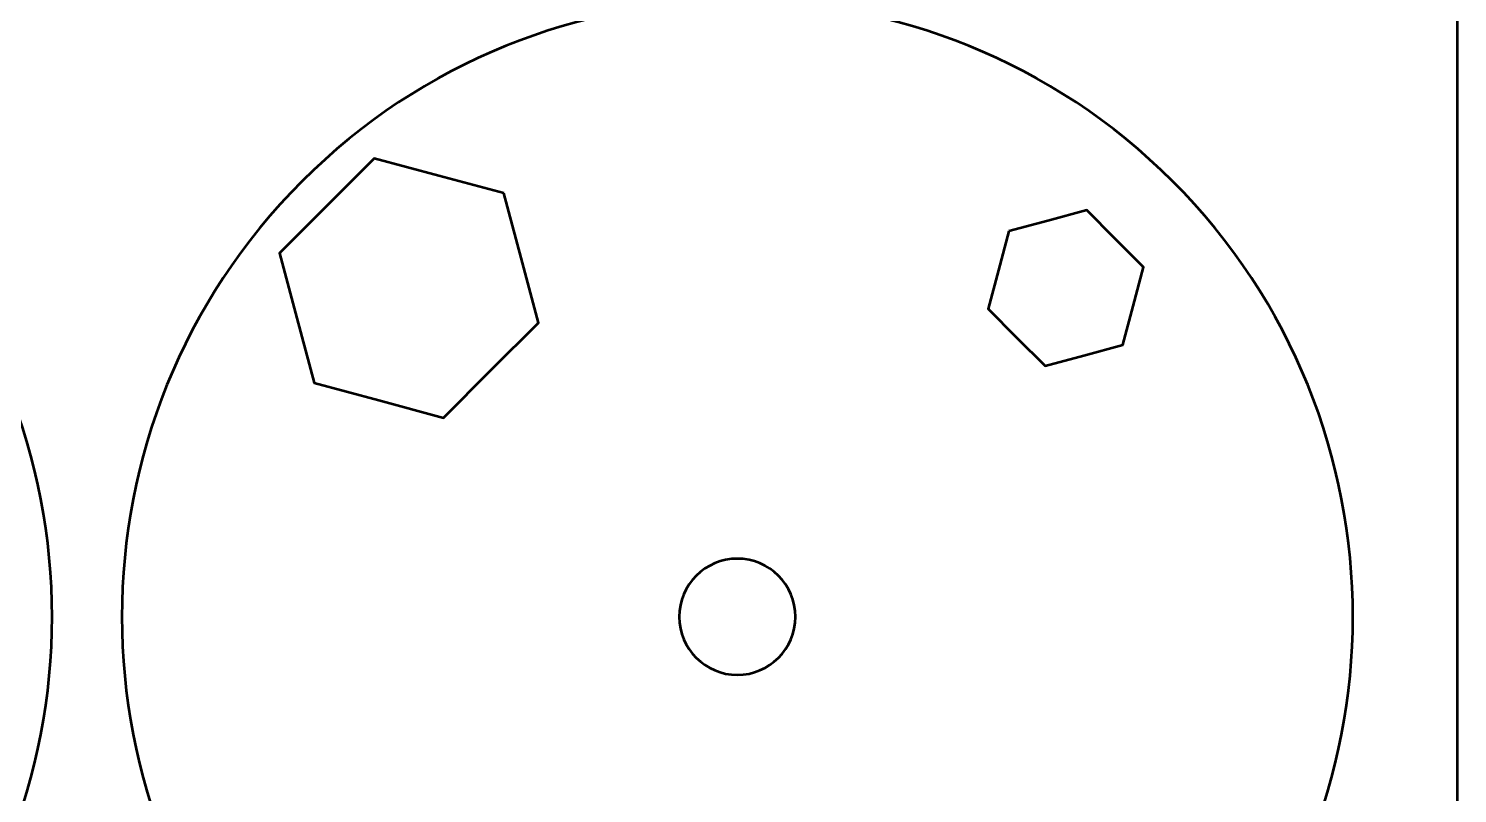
# Model space of a CAD drawing. Header units: centimetres. Extents: x -21 to 0, y -29.7 to 0.
# Drawn here: x -6.15 to 0, y -26.41 to -23.12 of the extents above; entities that cross this region are included whole.
import ezdxf

# ---------------------------------------------------------------- set-up
doc = ezdxf.new("R2010")
doc.units = ezdxf.units.CM
doc.header["$MEASUREMENT"] = 0
doc.layers.add('Layer 1', color=7, linetype='Continuous')

msp = doc.modelspace()

# ---------------------------------------------------------------- linework, layer by layer
at = {"layer": 'Layer 1', "color": 1, "lineweight": 53}
msp.add_open_spline([(-21.00003, -29.19995), (-21.00003, -29.19995), (-21.00003, -2.29992), (-21.00003, -2.29992), (-21.00003, -2.29992), (-21.00003, -2.21709), (-20.93286, -2.14992), (-20.85003, -2.14992), (-20.85003, -2.14992), (-20.7672, -2.14992), (-20.70003, -2.08275), (-20.70003, -1.99992), (-20.70003, -1.99992), (-20.70003, -1.91709), (-20.7672, -1.84992), (-20.85003, -1.84992), (-20.85003, -1.84992), (-20.93286, -1.84992), (-21.00003, -1.78275), (-21.00003, -1.69992), (-21.00003, -1.69992), (-21.00003, -1.61709), (-20.93286, -1.54992), (-20.85003, -1.54992), (-20.85003, -1.54992), (-20.7672, -1.54992), (-20.70003, -1.48275), (-20.70003, -1.39992), (-20.70003, -1.39992), (-20.70003, -1.31709), (-20.7672, -1.24992), (-20.85003, -1.24992), (-20.85003, -1.24992), (-20.93286, -1.24992), (-21.00003, -1.18275), (-21.00003, -1.09992), (-21.00003, -1.09992), (-21.00003, -1.09992), (-21.00003, -0.49992), (-21.00003, -0.49992), (-21.00003, -0.49992), (-21.00003, -0.22295), (-20.77694, 0.00004), (-20.49994, 0.00004), (-20.49994, 0.00004), (-20.49994, 0.00004), (-0.50008, 0.00004), (-0.50008, 0.00004), (-0.50008, 0.00004), (-0.22294, 0.00004), (0.00002, -0.22295), (0.00002, -0.49992), (0.00002, -0.49992), (0.00002, -0.49992), (0.00002, -29.19995), (0.00002, -29.19995), (0.00002, -29.19995), (0.00002, -29.47695), (-0.22294, -29.70004), (-0.50008, -29.70004), (-0.50008, -29.70004), (-0.50008, -29.70004), (-20.49994, -29.70004), (-20.49994, -29.70004), (-20.49994, -29.70004), (-20.77694, -29.70004), (-21.00003, -29.47695), (-21.00003, -29.19995)], degree=3, knots=[0, 0, 0, 0, 0.0588235, 0.0588235, 0.0588235, 0.0588235, 0.1176471, 0.1176471, 0.1176471, 0.1176471, 0.1764706, 0.1764706, 0.1764706, 0.1764706, 0.2352941, 0.2352941, 0.2352941, 0.2352941, 0.2941176, 0.2941176, 0.2941176, 0.2941176, 0.3529412, 0.3529412, 0.3529412, 0.3529412, 0.4117647, 0.4117647, 0.4117647, 0.4117647, 0.4705882, 0.4705882, 0.4705882, 0.4705882, 0.5294118, 0.5294118, 0.5294118, 0.5294118, 0.5882353, 0.5882353, 0.5882353, 0.5882353, 0.6470588, 0.6470588, 0.6470588, 0.6470588, 0.7058824, 0.7058824, 0.7058824, 0.7058824, 0.7647059, 0.7647059, 0.7647059, 0.7647059, 0.8235294, 0.8235294, 0.8235294, 0.8235294, 0.8823529, 0.8823529, 0.8823529, 0.8823529, 0.9411765, 0.9411765, 0.9411765, 0.9411765, 1, 1, 1, 1], dxfattribs=at)
at = {"layer": 'Layer 1', "color": 3, "lineweight": 53}
for points in [[(-6.82614, -23.77617), (-5.79144, -24.81087), (-5.79144, -26.48911), (-6.82617, -27.52384), (-6.82617, -27.52384), (-7.86087, -28.55854), (-9.53911, -28.55854), (-10.57381, -27.52384), (-10.57381, -27.52384), (-11.60853, -26.48911), (-11.60853, -24.81087), (-10.57383, -23.77617), (-10.57383, -23.77617), (-9.53911, -22.74144), (-7.86087, -22.74144), (-6.82614, -23.77617)], [(-1.22615, -23.77619), (-0.19145, -24.81089), (-0.19145, -26.48913), (-1.22618, -27.52386), (-1.22618, -27.52386), (-2.26088, -28.55856), (-3.93912, -28.55856), (-4.97382, -27.52386), (-4.97382, -27.52386), (-6.00854, -26.48913), (-6.00854, -24.81089), (-4.97384, -23.77619), (-4.97384, -23.77619), (-3.93912, -22.74146), (-2.26088, -22.74146), (-1.22615, -23.77619)]]:
    msp.add_open_spline(points, degree=3, knots=[0, 0, 0, 0, 0.25, 0.25, 0.25, 0.25, 0.5, 0.5, 0.5, 0.5, 0.75, 0.75, 0.75, 0.75, 1, 1, 1, 1], dxfattribs=at)
at = {"layer": 'Layer 1', "lineweight": 53}
for points, knots in [([(-4.10597, -23.82755), (-4.10597, -23.82755), (-4.03125, -24.10638), (-4.03125, -24.10638), (-4.03125, -24.10638), (-4.03125, -24.10638), (-3.95654, -24.38523), (-3.95654, -24.38523), (-3.95654, -24.38523), (-3.95654, -24.38523), (-4.16066, -24.58935), (-4.16066, -24.58935), (-4.16066, -24.58935), (-4.16066, -24.58935), (-4.36478, -24.79347), (-4.36478, -24.79347), (-4.36478, -24.79347), (-4.36478, -24.79347), (-4.64363, -24.71876), (-4.64363, -24.71876), (-4.64363, -24.71876), (-4.64363, -24.71876), (-4.92246, -24.64404), (-4.92246, -24.64404), (-4.92246, -24.64404), (-4.92246, -24.64404), (-4.99717, -24.36521), (-4.99717, -24.36521), (-4.99717, -24.36521), (-4.99717, -24.36521), (-5.07189, -24.08637), (-5.07189, -24.08637), (-5.07189, -24.08637), (-5.07189, -24.08637), (-4.86777, -23.88224), (-4.86777, -23.88224), (-4.86777, -23.88224), (-4.86777, -23.88224), (-4.66364, -23.67812), (-4.66364, -23.67812), (-4.66364, -23.67812), (-4.66364, -23.67812), (-4.3848, -23.75284), (-4.3848, -23.75284), (-4.3848, -23.75284), (-4.3848, -23.75284), (-4.10597, -23.82755), (-4.10597, -23.82755)], [0, 0, 0, 0, 0.0833333, 0.0833333, 0.0833333, 0.0833333, 0.1666667, 0.1666667, 0.1666667, 0.1666667, 0.25, 0.25, 0.25, 0.25, 0.3333333, 0.3333333, 0.3333333, 0.3333333, 0.4166667, 0.4166667, 0.4166667, 0.4166667, 0.5, 0.5, 0.5, 0.5, 0.5833333, 0.5833333, 0.5833333, 0.5833333, 0.6666667, 0.6666667, 0.6666667, 0.6666667, 0.75, 0.75, 0.75, 0.75, 0.8333333, 0.8333333, 0.8333333, 0.8333333, 0.9166667, 0.9166667, 0.9166667, 0.9166667, 1, 1, 1, 1]), ([(-3.09999, -25.39998), (-2.96195, -25.39998), (-2.85, -25.51194), (-2.85, -25.64998), (-2.85, -25.64998), (-2.85, -25.78803), (-2.96195, -25.89998), (-3.09999, -25.89998), (-3.09999, -25.89998), (-3.23804, -25.89998), (-3.34999, -25.78803), (-3.34999, -25.64998), (-3.34999, -25.64998), (-3.34999, -25.51194), (-3.23804, -25.39998), (-3.09999, -25.39998)], [0, 0, 0, 0, 0.25, 0.25, 0.25, 0.25, 0.5, 0.5, 0.5, 0.5, 0.75, 0.75, 0.75, 0.75, 1, 1, 1, 1])]:
    msp.add_open_spline(points, degree=3, knots=knots, dxfattribs=at)
at = {"layer": 'Layer 1', "color": 250, "lineweight": 53}
msp.add_open_spline([(-1.93074, -23.99085), (-1.93074, -23.99085), (-1.76344, -23.94602), (-1.76344, -23.94602), (-1.76344, -23.94602), (-1.76344, -23.94602), (-1.59613, -23.90119), (-1.59613, -23.90119), (-1.59613, -23.90119), (-1.59613, -23.90119), (-1.47366, -24.02367), (-1.47366, -24.02367), (-1.47366, -24.02367), (-1.47366, -24.02367), (-1.35118, -24.14614), (-1.35118, -24.14614), (-1.35118, -24.14614), (-1.35118, -24.14614), (-1.39601, -24.31345), (-1.39601, -24.31345), (-1.39601, -24.31345), (-1.39601, -24.31345), (-1.44084, -24.48075), (-1.44084, -24.48075), (-1.44084, -24.48075), (-1.44084, -24.48075), (-1.60814, -24.52558), (-1.60814, -24.52558), (-1.60814, -24.52558), (-1.60814, -24.52558), (-1.77545, -24.57041), (-1.77545, -24.57041), (-1.77545, -24.57041), (-1.77545, -24.57041), (-1.89792, -24.44793), (-1.89792, -24.44793), (-1.89792, -24.44793), (-1.89792, -24.44793), (-2.0204, -24.32546), (-2.0204, -24.32546), (-2.0204, -24.32546), (-2.0204, -24.32546), (-1.97557, -24.15815), (-1.97557, -24.15815), (-1.97557, -24.15815), (-1.97557, -24.15815), (-1.93074, -23.99085), (-1.93074, -23.99085)], degree=3, knots=[0, 0, 0, 0, 0.0833333, 0.0833333, 0.0833333, 0.0833333, 0.1666667, 0.1666667, 0.1666667, 0.1666667, 0.25, 0.25, 0.25, 0.25, 0.3333333, 0.3333333, 0.3333333, 0.3333333, 0.4166667, 0.4166667, 0.4166667, 0.4166667, 0.5, 0.5, 0.5, 0.5, 0.5833333, 0.5833333, 0.5833333, 0.5833333, 0.6666667, 0.6666667, 0.6666667, 0.6666667, 0.75, 0.75, 0.75, 0.75, 0.8333333, 0.8333333, 0.8333333, 0.8333333, 0.9166667, 0.9166667, 0.9166667, 0.9166667, 1, 1, 1, 1], dxfattribs=at)

doc.saveas('drawing.dxf')
